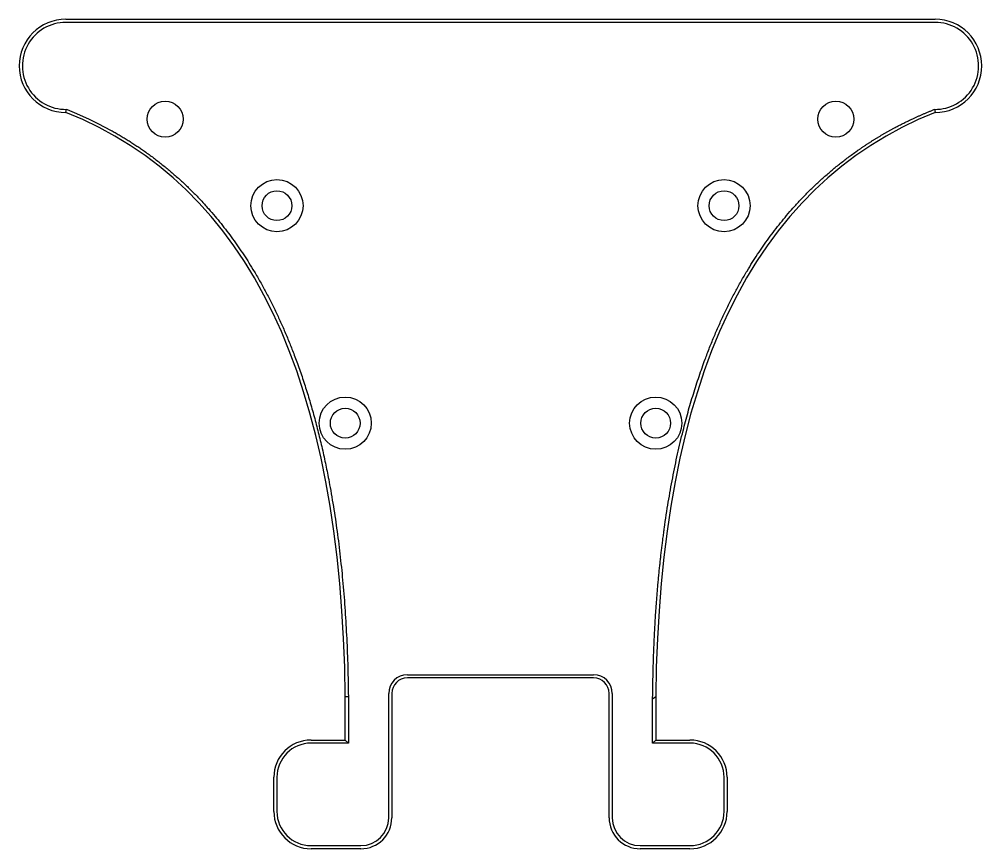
# Model space of a CAD drawing. Header units: millimetres. Extents: x 106 to 261, y 241 to 375.
import ezdxf

# ---------------------------------------------------------------- set-up
doc = ezdxf.new("R2010")
doc.units = ezdxf.units.MM
doc.layers.add('ABDECKPLATTE_HIN', color=7, linetype='Continuous')
doc.layers.add('Default', color=7, linetype='Continuous')

# ---------------------------------------------------------------- blocks, each defined once
blk = doc.blocks.new('SE')
at = {"layer": 'ABDECKPLATTE_HIN', "color": 7, "linetype": 'Continuous'}
for p, q in [((113.5, 374.85), (253.5, 374.85)), ((253.5, 374.35), (113.5, 374.35)), ((113.5, 359.85), (113.6, 360.36)), ((253.41, 360.36), (253.5, 359.85)), ((168.5, 269.35), (198.5, 269.35)), ((198.5, 268.85), (168.5, 268.85)), ((158.5, 258.85), (158.5, 265.85)), ((158.5, 265.85), (159, 265.85)), ((159, 265.85), (159, 258.35)), ((165.5, 246.35), (165.5, 266.35)), ((166, 266.35), (166, 246.35)), ((201, 246.35), (201, 266.35)), ((201.5, 266.35), (201.5, 246.35)), ((208, 265.47), (208.5, 265.85)), ((208, 258.35), (208, 265.47)), ((208.5, 265.85), (208.5, 258.85)), ((153, 258.85), (158.5, 258.85)), ((158.5, 258.85), (159, 258.35)), ((208, 258.35), (208.5, 258.85)), ((208.5, 258.85), (214, 258.85)), ((159, 258.35), (153, 258.35)), ((214, 258.35), (208, 258.35)), ((147, 247.35), (147, 252.85)), ((147.5, 252.85), (147.5, 247.35)), ((219.5, 247.35), (219.5, 252.85)), ((220, 252.85), (220, 247.35)), ((153, 241.85), (161, 241.85)), ((206, 241.85), (214, 241.85)), ((161, 241.35), (153, 241.35)), ((214, 241.35), (206, 241.35))]:
    blk.add_line(p, q, dxfattribs=at)
for centre, radius in [((129.51, 358.79), 2.9), ((237.49, 358.79), 2.9), ((147.5, 344.85), 4.2), ((219.5, 344.85), 4.2), ((147.5, 344.85), 2.4), ((219.5, 344.85), 2.4), ((158.5, 309.85), 4.2), ((208.5, 309.85), 4.2), ((158.5, 309.85), 2.4), ((208.5, 309.85), 2.4)]:
    blk.add_circle(centre, radius, dxfattribs=at)
for centre, radius, start, end in [((113.5, 367.35), 7.5, 90, 270), ((113.5, 367.35), 7, 90, 270.792), ((253.5, 367.35), 7, 269.2274, 90), ((253.5, 367.35), 7.5, 270, 90), ((168.5, 266.35), 3, 90, 180), ((168.5, 266.35), 2.5, 90, 180), ((198.5, 266.35), 3, 0, 90), ((198.5, 266.35), 2.5, 0, 90), ((153, 252.85), 6, 90, 180), ((214, 252.85), 6, 0, 90), ((153, 252.85), 5.5, 90, 180), ((214, 252.85), 5.5, 0, 90), ((153, 247.35), 6, 180, 270), ((153, 247.35), 5.5, 180, 270), ((214, 247.35), 6, 270, 0), ((214, 247.35), 5.5, 270, 0), ((161, 246.35), 5, 270, 0), ((161, 246.35), 4.5, 270, 0), ((206, 246.35), 5, 180, 270), ((206, 246.35), 4.5, 180, 270)]:
    blk.add_arc(centre, radius, start, end, dxfattribs=at)
for points in [[(158.5, 265.85), (157.97, 316.82), (142.97, 348.16), (113.5, 359.85)], [(253.5, 359.85), (224.03, 348.16), (209.03, 316.82), (208.5, 265.85)]]:
    blk.add_open_spline(points, degree=3, dxfattribs=at)
for points, knots in [([(113.6, 360.36), (117.48, 358.8), (120.82, 356.95), (123.45, 355.5), (125.91, 353.79), (131.64, 349.8), (136.34, 344.52), (145.02, 334.79), (150.38, 320.57), (158.66, 298.62), (159, 265.85)], [0, 0, 0, 0.071429, 0.071429, 0.125, 0.125, 0.25, 0.25, 0.5, 0.5, 1, 1, 1]), ([(208, 265.47), (208.06, 269.48), (208.16, 272.44), (208.28, 275.89), (208.51, 279.41), (209, 286.64), (209.94, 293.29), (212.07, 308.41), (216.55, 320.38), (221.9, 334.66), (230.6, 344.45), (235.31, 349.75), (241.06, 353.76), (243.92, 355.76), (247.04, 357.42), (249.97, 358.98), (253.41, 360.36)], [0, 0, 0, 0.0625, 0.0625, 0.125, 0.125, 0.25, 0.25, 0.5, 0.5, 0.75, 0.75, 0.875, 0.875, 0.9375, 0.9375, 1, 1, 1])]:
    blk.add_open_spline(points, degree=2, knots=knots, dxfattribs=at)

msp = doc.modelspace()

# ---------------------------------------------------------------- block references
at = {"layer": 'Default'}
msp.add_blockref('SE', (0, 0), dxfattribs=at)

doc.saveas('drawing.dxf')
